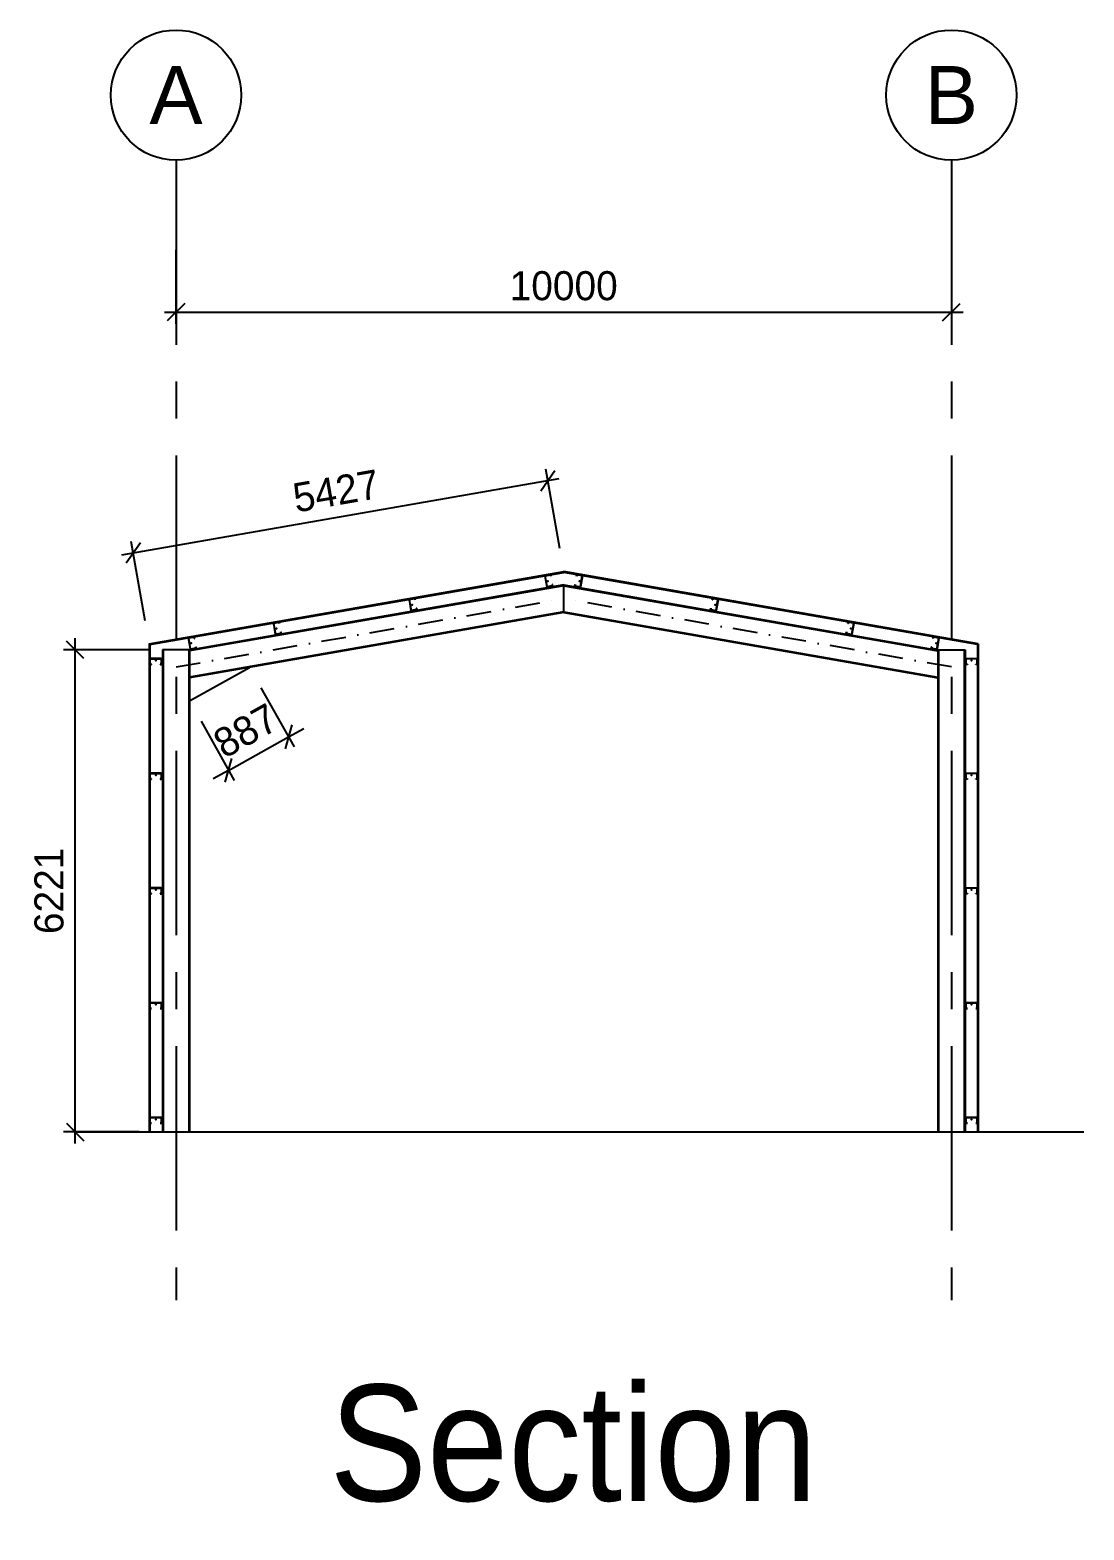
# Model space of a CAD drawing. Header units: millimetres. Extents: x 14826 to 891005, y -311366 to 56117.
# Drawn here: x 132947 to 146539, y -192425 to -173070 of the extents above; entities that cross this region are included whole.
import ezdxf
from ezdxf.enums import TextEntityAlignment as Align

# ---------------------------------------------------------------- set-up
doc = ezdxf.new("R2010")
doc.units = ezdxf.units.MM
doc.linetypes.add('CENTER', pattern=[50.8, 31.75, -6.35, 6.35, -6.35])
doc.linetypes.add('DASHDOT', pattern=[25.4, 12.7, -6.35, 0, -6.35])
for name, color, linetype in [('AFR-STEEL SECTIONS', 3, 'Continuous'), ('AUR-CENTRELINES', 6, 'DASHDOT'), ('AUR-DIMS', 7, 'Continuous'), ('AUR-GRID CIRC', 3, 'Continuous'), ('AUR-GRID TEXT', 2, 'Continuous'), ('AUR-GRIDS', 7, 'CENTER'), ('AUR-SECTIONS', 3, 'Continuous')]:
    doc.layers.add(name, color=color, linetype=linetype)
doc.layers.add('G-ANNO-TEXT', color=7, linetype='Continuous', lineweight=9)
doc.styles.add('Arial_4', font='arial.ttf', dxfattribs={"width": 0.9, "height": 700})
doc.styles.add('ArialN', font='ARIALN.TTF')
doc.dimstyles.new('1-150', dxfattribs={"dimscale": 150, "dimtxt": 2.5, "dimasz": 1.5, "dimexe": 1, "dimexo": 2, "dimgap": 1, "dimtad": 1, "dimdec": 0, "dimzin": 0, "dimdsep": 46, "dimtxsty": 'Standard', "dimblk": 'OBLIQUE', "dimcen": 0, "dimdle": 1, "dimclrd": 7, "dimclre": 7, "dimclrt": 3, "dimadec": 0, "dimazin": 0, "dimtfac": 1, "dimtdec": 0, "dimtix": 1, "dimtmove": 2, "dimatfit": 0, "dimfxl": 6.5, "dimfxlon": 1, "dimtolj": 1, "dimtzin": 0, "dimarcsym": 0})

# ---------------------------------------------------------------- blocks, each defined once
blk = doc.blocks.new('_Oblique')
at = {"color": 0, "linetype": 'ByBlock', "lineweight": -2}
blk.add_line((-0.5, -0.5), (0.5, 0.5), dxfattribs=at)
blk = doc.blocks.new('*D142')
at = {"layer": 'AUR-DIMS', "color": 7, "lineweight": -2, "ltscale": 75, "transparency": 16777216}
for p, q in [((134829, -175908), (134829, -176860)), ((144829, -176403), (144829, -176860)), ((134679, -176710), (144979, -176710))]:
    blk.add_line(p, q, dxfattribs=at)
at = {"layer": 'Defpoints', "color": 0, "ltscale": 75, "transparency": 16777216}
for p in [(134829, -175608), (144829, -176103), (144829, -176710)]:
    blk.add_point(p, dxfattribs=at)
at = {"layer": 'AUR-DIMS', "color": 7, "lineweight": -2, "ltscale": 75, "transparency": 16777216, "xscale": 225, "yscale": 225, "zscale": 225, "rotation": 180}
blk.add_blockref('_Oblique', (134829, -176710), dxfattribs=at)
at = {"layer": 'AUR-DIMS', "color": 7, "lineweight": -2, "ltscale": 75, "transparency": 16777216, "xscale": 225, "yscale": 225, "zscale": 225}
blk.add_blockref('_Oblique', (144829, -176710), dxfattribs=at)
at = {"layer": 'AUR-DIMS', "color": 3, "ltscale": 75, "transparency": 16777216, "insert": (139829, -176372), "char_height": 375, "attachment_point": 5}
blk.add_mtext('\\A1;10000', dxfattribs=at)
blk = doc.blocks.new('*D147')
at = {"layer": 'AUR-DIMS', "color": 7, "lineweight": -2, "ltscale": 75, "transparency": 16777216}
for p, q in [((133530, -187439), (133530, -180918)), ((134505, -181068), (133380, -181068)), ((134353, -187289), (133380, -187289))]:
    blk.add_line(p, q, dxfattribs=at)
at = {"layer": 'Defpoints', "color": 0, "ltscale": 75, "transparency": 16777216}
for p in [(133530, -181068), (134829, -181068), (134653, -187289)]:
    blk.add_point(p, dxfattribs=at)
at = {"layer": 'AUR-DIMS', "color": 7, "lineweight": -2, "ltscale": 75, "transparency": 16777216, "xscale": 225, "yscale": 225, "zscale": 225}
for p, rotation in [((133530, -181068), 90), ((133530, -187289), 270)]:
    blk.add_blockref('_Oblique', p, dxfattribs=dict(at, rotation=rotation))
at = {"layer": 'AUR-DIMS', "color": 3, "ltscale": 75, "transparency": 16777216, "insert": (133193, -184178), "char_height": 375, "attachment_point": 5, "rotation": 90}
blk.add_mtext('\\A1;6221', dxfattribs=at)
blk = doc.blocks.new('*D149')
at = {"layer": 'AUR-DIMS', "color": 7, "lineweight": -2, "ltscale": 75, "transparency": 16777216}
for p, q in [((135925, -181556), (136354, -182321)), ((135152, -181989), (135580, -182754)), ((136280, -182190), (136477, -182081)), ((135507, -182623), (136280, -182190)), ((135507, -182623), (135310, -182733))]:
    blk.add_line(p, q, dxfattribs=at)
at = {"layer": 'Defpoints', "color": 0, "ltscale": 75, "transparency": 16777216}
for p in [(135779, -181295), (135005, -181728), (136280, -182190)]:
    blk.add_point(p, dxfattribs=at)
at = {"layer": 'AUR-DIMS', "color": 7, "lineweight": -2, "ltscale": 75, "transparency": 16777216, "xscale": 225, "yscale": 225, "zscale": 225}
for p, rotation in [((136280, -182190), 209.2401243243842), ((135507, -182623), 29.24012432438418)]:
    blk.add_blockref('_Oblique', p, dxfattribs=dict(at, rotation=rotation))
at = {"layer": 'AUR-DIMS', "color": 3, "ltscale": 75, "transparency": 16777216, "insert": (135729, -182112), "char_height": 375, "attachment_point": 5, "rotation": 29.2401}
blk.add_mtext('\\A1;887', dxfattribs=at)
blk = doc.blocks.new('*D151')
at = {"layer": 'AUR-DIMS', "color": 7, "lineweight": -2, "ltscale": 75, "transparency": 16777216}
for p, q in [((139778, -179762), (139599, -178737)), ((134131, -179844), (139772, -178859)), ((134432, -180695), (134253, -179670))]:
    blk.add_line(p, q, dxfattribs=at)
at = {"layer": 'Defpoints', "color": 0, "ltscale": 75, "transparency": 16777216}
for p in [(139625, -178885), (139829, -180058), (134483, -180991)]:
    blk.add_point(p, dxfattribs=at)
at = {"layer": 'AUR-DIMS', "color": 7, "lineweight": -2, "ltscale": 75, "transparency": 16777216, "xscale": 225, "yscale": 225, "zscale": 225}
for p, rotation in [((139625, -178885), 9.901306340445359), ((134279, -179818), 189.9013063404454)]:
    blk.add_blockref('_Oblique', p, dxfattribs=dict(at, rotation=rotation))
at = {"layer": 'AUR-DIMS', "color": 3, "ltscale": 75, "transparency": 16777216, "insert": (136894, -179019), "char_height": 375, "attachment_point": 5, "rotation": 9.9013}
blk.add_mtext('\\A1;5427', dxfattribs=at)

msp = doc.modelspace()

# ---------------------------------------------------------------- linework, layer by layer
at = {"color": 1}
for p, q in [((134483.33623, -180990.88823), (139829.33698, -180057.73613)), ((134493.33623, -180999.29391), (139829.33698, -180067.88733)), ((145175.33773, -180990.88823), (139829.33698, -180057.73613)), ((145165.33773, -180999.29391), (139829.33698, -180067.88733)), ((134483.33623, -180990.88823), (134483.33623, -187288.90928)), ((134493.33623, -180999.29391), (134493.33623, -187288.90928)), ((145165.33773, -180999.29391), (145165.33773, -187288.90928)), ((145175.33773, -180990.88823), (145175.33773, -187288.90928)), ((135005.33698, -181727.68793), (135778.92064, -181294.63541))]:
    msp.add_line(p, q, dxfattribs=at)
at = {"layer": 'AFR-STEEL SECTIONS', "color": 3, "linetype": 'Continuous'}
for p, q in [((139588.00039, -180115.0886), (139612.07373, -180253.00405)), ((139614.04395, -180252.66014), (139589.97061, -180114.7447)), ((139656.09835, -180098.12638), (139592.06618, -180109.30329)), ((139592.41008, -180111.27351), (139656.44225, -180100.0966)), ((139659.91344, -180102.53608), (139662.49273, -180117.31273)), ((139664.46295, -180116.96883), (139661.88366, -180102.19217)), ((139662.49273, -180117.31273), (139664.46295, -180116.96883)), ((139994.21102, -180116.96883), (139996.79031, -180102.19217)), ((139996.18124, -180117.31273), (139994.21102, -180116.96883)), ((139998.76053, -180102.53608), (139996.18124, -180117.31273)), ((140066.26389, -180111.27351), (140002.23172, -180100.0966)), ((140002.57562, -180098.12638), (140066.60779, -180109.30329)), ((140044.63002, -180252.66014), (140068.70336, -180114.7447)), ((140070.67358, -180115.0886), (140046.60024, -180253.00405)), ((139829.33698, -180230.30726), (135005.33698, -181072.34337)), ((139829.33698, -180240.15392), (135005.33698, -181082.19004)), ((139681.54731, -180243.92271), (139617.51513, -180255.09962)), ((139617.85904, -180257.06984), (139681.89121, -180245.89293)), ((139683.37771, -180225.33096), (139681.40749, -180225.67487)), ((139681.40749, -180225.67487), (139683.98678, -180240.45152)), ((139685.957, -180240.10762), (139683.37771, -180225.33096)), ((139829.33698, -180230.30726), (144653.33698, -181072.34337)), ((139829.33698, -180587.62943), (139829.33698, -180230.30726)), ((139829.33698, -180240.15392), (144653.33698, -181082.19004)), ((139972.71697, -180240.10762), (139975.29625, -180225.33096)), ((139977.26647, -180225.67487), (139974.68719, -180240.45152)), ((139975.29625, -180225.33096), (139977.26647, -180225.67487)), ((140040.81493, -180257.06984), (139976.78276, -180245.89293)), ((139977.12666, -180243.92271), (140041.15883, -180255.09962)), ((139829.33698, -180577.78276), (135005.33698, -181419.81888)), ((137837.9337, -180420.56525), (137862.00704, -180558.4807)), ((137863.97726, -180558.13679), (137839.90392, -180420.22135)), ((137906.03166, -180403.60303), (137841.99949, -180414.77994)), ((137842.3434, -180416.75016), (137906.37557, -180405.57325)), ((137931.48062, -180549.39936), (137867.44845, -180560.57627)), ((137867.79235, -180562.54649), (137931.82452, -180551.36958)), ((137909.84675, -180408.01273), (137912.42604, -180422.78938)), ((137914.39626, -180422.44548), (137911.81698, -180407.66882)), ((137912.42604, -180422.78938), (137914.39626, -180422.44548)), ((137933.31103, -180530.80761), (137931.34081, -180531.15152)), ((137931.34081, -180531.15152), (137933.92009, -180545.92817)), ((137935.89031, -180545.58427), (137933.31103, -180530.80761)), ((139829.33698, -180577.78276), (144653.33698, -181419.81888)), ((141722.78365, -180545.58427), (141725.36294, -180530.80761)), ((141727.33316, -180531.15152), (141724.75387, -180545.92817)), ((141725.36294, -180530.80761), (141727.33316, -180531.15152)), ((141790.88161, -180562.54649), (141726.84944, -180551.36958)), ((141727.19335, -180549.39936), (141791.22552, -180560.57627)), ((141744.27771, -180422.44548), (141746.85699, -180407.66882)), ((141746.24793, -180422.78938), (141744.27771, -180422.44548)), ((141748.82721, -180408.01273), (141746.24793, -180422.78938)), ((141816.33057, -180416.75016), (141752.2984, -180405.57325)), ((141752.64231, -180403.60303), (141816.67448, -180414.77994)), ((141794.69671, -180558.13679), (141818.77005, -180420.22135)), ((141820.74027, -180420.56525), (141796.66693, -180558.4807)), ((139829.33698, -180587.62943), (135005.33698, -181429.66554)), ((136087.64767, -180726.08019), (136111.72101, -180863.99563)), ((136113.69123, -180863.65173), (136089.61789, -180725.73628)), ((136155.74563, -180709.11797), (136091.71346, -180720.29487)), ((136092.05737, -180722.26509), (136156.08954, -180711.08819)), ((136159.56072, -180713.52766), (136162.14001, -180728.30432)), ((136164.11023, -180727.96041), (136161.53095, -180713.18376)), ((136162.14001, -180728.30432), (136164.11023, -180727.96041)), ((139829.33698, -180587.62943), (144653.33698, -181429.66554)), ((143494.56374, -180727.96041), (143497.14302, -180713.18376)), ((143496.53396, -180728.30432), (143494.56374, -180727.96041)), ((143499.11324, -180713.52766), (143496.53396, -180728.30432)), ((143566.6166, -180722.26509), (143502.58443, -180711.08819)), ((143502.92834, -180709.11797), (143566.96051, -180720.29487)), ((143544.98274, -180863.65173), (143569.05608, -180725.73628)), ((143571.0263, -180726.08019), (143546.95296, -180863.99563)), ((134989.98481, -180917.67881), (135014.05815, -181055.59426)), ((135016.02837, -181055.25035), (134991.95503, -180917.33491)), ((135058.08277, -180900.71659), (134994.0506, -180911.8935)), ((134994.3945, -180913.86372), (135058.42667, -180902.68681)), ((135061.89786, -180905.12629), (135064.47715, -180919.90294)), ((135066.44737, -180919.55904), (135063.86808, -180904.78238)), ((135064.47715, -180919.90294), (135066.44737, -180919.55904)), ((136181.19459, -180854.91429), (136117.16242, -180866.0912)), ((136117.50632, -180868.06142), (136181.53849, -180856.88452)), ((136183.025, -180836.32255), (136181.05478, -180836.66645)), ((136181.05478, -180836.66645), (136183.63406, -180851.44311)), ((136185.60428, -180851.0992), (136183.025, -180836.32255)), ((143473.06968, -180851.0992), (143475.64897, -180836.32255)), ((143477.61919, -180836.66645), (143475.0399, -180851.44311)), ((143475.64897, -180836.32255), (143477.61919, -180836.66645)), ((143541.16764, -180868.06142), (143477.13547, -180856.88452)), ((143477.47938, -180854.91429), (143541.51155, -180866.0912)), ((144592.2266, -180919.55904), (144594.80589, -180904.78238)), ((144594.19682, -180919.90294), (144592.2266, -180919.55904)), ((144596.77611, -180905.12629), (144594.19682, -180919.90294)), ((144664.27947, -180913.86372), (144600.2473, -180902.68681)), ((144600.5912, -180900.71659), (144664.62337, -180911.8935)), ((144642.6456, -181055.25035), (144666.71894, -180917.33491)), ((144668.68916, -180917.67881), (144644.61582, -181055.59426)), ((134653.33698, -181067.90315), (134653.33698, -187288.90928)), ((135005.33698, -181067.90315), (134653.33698, -181067.90315)), ((134663.03698, -181067.90315), (134663.03698, -187288.90928)), ((134995.63698, -181067.90315), (134995.63698, -187288.90928)), ((135005.33698, -181067.90315), (135005.33698, -187288.90928)), ((135083.53173, -181046.51292), (135019.49955, -181057.68983)), ((135019.84346, -181059.66005), (135083.87563, -181048.48314)), ((135085.36213, -181027.92117), (135083.39191, -181028.26508)), ((135083.39191, -181028.26508), (135085.9712, -181043.04173)), ((135087.94142, -181042.69783), (135085.36213, -181027.92117)), ((144570.73255, -181042.69783), (144573.31183, -181027.92117)), ((144575.28205, -181028.26508), (144572.70277, -181043.04173)), ((144573.31183, -181027.92117), (144575.28205, -181028.26508)), ((144638.83051, -181059.66005), (144574.79834, -181048.48314)), ((144575.14224, -181046.51292), (144639.17441, -181057.68983)), ((144653.33698, -181067.90315), (144653.33698, -187288.90928)), ((144653.33698, -181067.90315), (145005.33698, -181067.90315)), ((144663.03698, -181067.90315), (144663.03698, -187288.90928)), ((144995.63698, -181067.90315), (144995.63698, -187288.90928)), ((145005.33698, -181067.90315), (145005.33698, -187288.90928)), ((134493.33623, -181185.40298), (134493.33623, -181250.40331)), ((134495.33624, -181250.40331), (134495.33624, -181185.40298)), ((134638.33696, -181180.40296), (134498.33626, -181180.40296)), ((134498.33626, -181182.40297), (134638.33696, -181182.40297)), ((134513.33633, -181253.40332), (134498.33626, -181253.40332)), ((134498.33626, -181255.40333), (134513.33633, -181255.40333)), ((134513.33633, -181255.40333), (134513.33633, -181253.40332)), ((134638.33696, -181253.40332), (134623.33688, -181253.40332)), ((134623.33688, -181253.40332), (134623.33688, -181255.40333)), ((134623.33688, -181255.40333), (134638.33696, -181255.40333)), ((134641.33697, -181185.40298), (134641.33697, -181250.40331)), ((134643.33698, -181250.40331), (134643.33698, -181185.40298)), ((145015.33698, -181250.40331), (145015.33698, -181185.40298)), ((145017.33699, -181185.40298), (145017.33699, -181250.40331)), ((145020.33701, -181180.40296), (145160.33771, -181180.40296)), ((145160.33771, -181182.40297), (145020.33701, -181182.40297)), ((145020.33701, -181253.40332), (145035.33708, -181253.40332)), ((145035.33708, -181255.40333), (145020.33701, -181255.40333)), ((145035.33708, -181253.40332), (145035.33708, -181255.40333)), ((145145.33763, -181255.40333), (145145.33763, -181253.40332)), ((145145.33763, -181253.40332), (145160.33771, -181253.40332)), ((145160.33771, -181255.40333), (145145.33763, -181255.40333)), ((145163.33772, -181250.40331), (145163.33772, -181185.40298)), ((145165.33773, -181185.40298), (145165.33773, -181250.40331)), ((134493.33623, -182665.65498), (134493.33623, -182730.65531)), ((134495.33624, -182730.65531), (134495.33624, -182665.65498)), ((134638.33696, -182660.65496), (134498.33626, -182660.65496)), ((134498.33626, -182662.65497), (134638.33696, -182662.65497)), ((134641.33697, -182665.65498), (134641.33697, -182730.65531)), ((134643.33698, -182730.65531), (134643.33698, -182665.65498)), ((145015.33698, -182730.65531), (145015.33698, -182665.65498)), ((145017.33699, -182665.65498), (145017.33699, -182730.65531)), ((145020.33701, -182660.65496), (145160.33771, -182660.65496)), ((145160.33771, -182662.65497), (145020.33701, -182662.65497)), ((145163.33772, -182730.65531), (145163.33772, -182665.65498)), ((145165.33773, -182665.65498), (145165.33773, -182730.65531)), ((134513.33633, -182733.65532), (134498.33626, -182733.65532)), ((134498.33626, -182735.65533), (134513.33633, -182735.65533)), ((134513.33633, -182735.65533), (134513.33633, -182733.65532)), ((134638.33696, -182733.65532), (134623.33688, -182733.65532)), ((134623.33688, -182733.65532), (134623.33688, -182735.65533)), ((134623.33688, -182735.65533), (134638.33696, -182735.65533)), ((145020.33701, -182733.65532), (145035.33708, -182733.65532)), ((145035.33708, -182735.65533), (145020.33701, -182735.65533)), ((145035.33708, -182733.65532), (145035.33708, -182735.65533)), ((145145.33763, -182735.65533), (145145.33763, -182733.65532)), ((145145.33763, -182733.65532), (145160.33771, -182733.65532)), ((145160.33771, -182735.65533), (145145.33763, -182735.65533)), ((134493.33623, -184145.90698), (134493.33623, -184210.90731)), ((134495.33624, -184210.90731), (134495.33624, -184145.90698)), ((134638.33696, -184140.90696), (134498.33626, -184140.90696)), ((134498.33626, -184142.90697), (134638.33696, -184142.90697)), ((134513.33633, -184213.90732), (134498.33626, -184213.90732)), ((134498.33626, -184215.90733), (134513.33633, -184215.90733)), ((134513.33633, -184215.90733), (134513.33633, -184213.90732)), ((134638.33696, -184213.90732), (134623.33688, -184213.90732)), ((134623.33688, -184213.90732), (134623.33688, -184215.90733)), ((134623.33688, -184215.90733), (134638.33696, -184215.90733)), ((134641.33697, -184145.90698), (134641.33697, -184210.90731)), ((134643.33698, -184210.90731), (134643.33698, -184145.90698)), ((145015.33698, -184210.90731), (145015.33698, -184145.90698)), ((145017.33699, -184145.90698), (145017.33699, -184210.90731)), ((145020.33701, -184140.90696), (145160.33771, -184140.90696)), ((145160.33771, -184142.90697), (145020.33701, -184142.90697)), ((145020.33701, -184213.90732), (145035.33708, -184213.90732)), ((145035.33708, -184215.90733), (145020.33701, -184215.90733)), ((145035.33708, -184213.90732), (145035.33708, -184215.90733)), ((145145.33763, -184215.90733), (145145.33763, -184213.90732)), ((145145.33763, -184213.90732), (145160.33771, -184213.90732)), ((145160.33771, -184215.90733), (145145.33763, -184215.90733)), ((145163.33772, -184210.90731), (145163.33772, -184145.90698)), ((145165.33773, -184145.90698), (145165.33773, -184210.90731)), ((134493.33623, -185626.15898), (134493.33623, -185691.15931)), ((134495.33624, -185691.15931), (134495.33624, -185626.15898)), ((134638.33696, -185621.15896), (134498.33626, -185621.15896)), ((134498.33626, -185623.15897), (134638.33696, -185623.15897)), ((134513.33633, -185694.15932), (134498.33626, -185694.15932)), ((134498.33626, -185696.15933), (134513.33633, -185696.15933)), ((134513.33633, -185696.15933), (134513.33633, -185694.15932)), ((134638.33696, -185694.15932), (134623.33688, -185694.15932)), ((134623.33688, -185694.15932), (134623.33688, -185696.15933)), ((134623.33688, -185696.15933), (134638.33696, -185696.15933)), ((134641.33697, -185626.15898), (134641.33697, -185691.15931)), ((134643.33698, -185691.15931), (134643.33698, -185626.15898)), ((145015.33698, -185691.15931), (145015.33698, -185626.15898)), ((145017.33699, -185626.15898), (145017.33699, -185691.15931)), ((145020.33701, -185621.15896), (145160.33771, -185621.15896)), ((145160.33771, -185623.15897), (145020.33701, -185623.15897)), ((145020.33701, -185694.15932), (145035.33708, -185694.15932)), ((145035.33708, -185696.15933), (145020.33701, -185696.15933)), ((145035.33708, -185694.15932), (145035.33708, -185696.15933)), ((145145.33763, -185696.15933), (145145.33763, -185694.15932)), ((145145.33763, -185694.15932), (145160.33771, -185694.15932)), ((145160.33771, -185696.15933), (145145.33763, -185696.15933)), ((145163.33772, -185691.15931), (145163.33772, -185626.15898)), ((145165.33773, -185626.15898), (145165.33773, -185691.15931)), ((134493.33623, -187106.40911), (134493.33623, -187171.40944)), ((134495.33624, -187171.40944), (134495.33624, -187106.40911)), ((134638.33696, -187101.40909), (134498.33626, -187101.40909)), ((134498.33626, -187103.4091), (134638.33696, -187103.4091)), ((134641.33697, -187106.40911), (134641.33697, -187171.40944)), ((134643.33698, -187171.40944), (134643.33698, -187106.40911)), ((145015.33698, -187171.40944), (145015.33698, -187106.40911)), ((145017.33699, -187106.40911), (145017.33699, -187171.40944)), ((145020.33701, -187101.40909), (145160.33771, -187101.40909)), ((145160.33771, -187103.4091), (145020.33701, -187103.4091)), ((145163.33772, -187171.40944), (145163.33772, -187106.40911)), ((145165.33773, -187106.40911), (145165.33773, -187171.40944)), ((134513.33633, -187174.40945), (134498.33626, -187174.40945)), ((134498.33626, -187176.40946), (134513.33633, -187176.40946)), ((134513.33633, -187176.40946), (134513.33633, -187174.40945)), ((134638.33696, -187174.40945), (134623.33688, -187174.40945)), ((134623.33688, -187174.40945), (134623.33688, -187176.40946)), ((134623.33688, -187176.40946), (134638.33696, -187176.40946)), ((145020.33701, -187174.40945), (145035.33708, -187174.40945)), ((145035.33708, -187176.40946), (145020.33701, -187176.40946)), ((145035.33708, -187174.40945), (145035.33708, -187176.40946)), ((145145.33763, -187176.40946), (145145.33763, -187174.40945)), ((145145.33763, -187174.40945), (145160.33771, -187174.40945)), ((145160.33771, -187176.40946), (145145.33763, -187176.40946))]:
    msp.add_line(p, q, dxfattribs=at)
for centre, radius, start, end in [((139592.92594, -180114.22884), 5.00002, 99.90130634, 189.90130634), ((139592.92594, -180114.22884), 3.00001, 99.90130634, 189.90130634), ((139656.95811, -180103.05193), 5.00002, 9.90130634, 99.90130634), ((139656.95811, -180103.05193), 3.00001, 9.90130634, 99.90130634), ((140001.71586, -180103.05193), 5.00002, 80.098693661, 170.09869366), ((140001.71586, -180103.05193), 3.00001, 80.098693661, 170.09869366), ((140065.74803, -180114.22884), 3.00001, 350.09869366, 80.098693661), ((140065.74803, -180114.22884), 5.00002, 350.09869366, 80.098693661), ((139616.99928, -180252.14429), 5.00002, 189.90130634, 279.90130634), ((139616.99928, -180252.14429), 3.00001, 189.90130634, 279.90130634), ((139681.03145, -180240.96738), 3.00001, 279.90130634, 9.90130634), ((139681.03145, -180240.96738), 5.00002, 279.90130634, 9.90130634), ((139977.64252, -180240.96738), 5.00002, 170.09869366, 260.098693661), ((139977.64252, -180240.96738), 3.00001, 170.09869366, 260.098693661), ((140041.67469, -180252.14429), 5.00002, 260.098693661, 350.09869366), ((140041.67469, -180252.14429), 3.00001, 260.098693661, 350.09869366), ((137842.85925, -180419.70549), 5.00002, 99.90130634, 189.90130634), ((137842.85925, -180419.70549), 3.00001, 99.90130634, 189.90130634), ((137866.93259, -180557.62094), 5.00002, 189.90130634, 279.90130634), ((137866.93259, -180557.62094), 3.00001, 189.90130634, 279.90130634), ((137906.89142, -180408.52858), 5.00002, 9.90130634, 99.90130634), ((137906.89142, -180408.52858), 3.00001, 9.90130634, 99.90130634), ((137930.96476, -180546.44403), 3.00001, 279.90130634, 9.90130634), ((137930.96476, -180546.44403), 5.00002, 279.90130634, 9.90130634), ((141727.70921, -180546.44403), 5.00002, 170.09869366, 260.098693661), ((141727.70921, -180546.44403), 3.00001, 170.09869366, 260.098693661), ((141751.78254, -180408.52858), 5.00002, 80.098693661, 170.09869366), ((141751.78254, -180408.52858), 3.00001, 80.098693661, 170.09869366), ((141791.74138, -180557.62094), 5.00002, 260.098693661, 350.09869366), ((141791.74138, -180557.62094), 3.00001, 260.098693661, 350.09869366), ((141815.81472, -180419.70549), 3.00001, 350.09869366, 80.098693661), ((141815.81472, -180419.70549), 5.00002, 350.09869366, 80.098693661), ((136092.57322, -180725.22043), 5.00002, 99.90130634, 189.90130634), ((136092.57322, -180725.22043), 3.00001, 99.90130634, 189.90130634), ((136156.60539, -180714.04352), 5.00002, 9.90130634, 99.90130634), ((136156.60539, -180714.04352), 3.00001, 9.90130634, 99.90130634), ((143502.06857, -180714.04352), 5.00002, 80.098693661, 170.09869366), ((143502.06857, -180714.04352), 3.00001, 80.098693661, 170.09869366), ((143566.10075, -180725.22043), 3.00001, 350.09869366, 80.098693661), ((143566.10075, -180725.22043), 5.00002, 350.09869366, 80.098693661), ((134994.91036, -180916.81905), 5.00002, 99.90130634, 189.90130634), ((134994.91036, -180916.81905), 3.00001, 99.90130634, 189.90130634), ((135058.94253, -180905.64214), 5.00002, 9.90130634, 99.90130634), ((135058.94253, -180905.64214), 3.00001, 9.90130634, 99.90130634), ((136116.64656, -180863.13587), 5.00002, 189.90130634, 279.90130634), ((136116.64656, -180863.13587), 3.00001, 189.90130634, 279.90130634), ((136180.67873, -180851.95896), 3.00001, 279.90130634, 9.90130634), ((136180.67873, -180851.95896), 5.00002, 279.90130634, 9.90130634), ((143477.99524, -180851.95896), 5.00002, 170.09869366, 260.098693661), ((143477.99524, -180851.95896), 3.00001, 170.09869366, 260.098693661), ((143542.02741, -180863.13587), 5.00002, 260.098693661, 350.09869366), ((143542.02741, -180863.13587), 3.00001, 260.098693661, 350.09869366), ((144599.73144, -180905.64214), 5.00002, 80.098693661, 170.09869366), ((144599.73144, -180905.64214), 3.00001, 80.098693661, 170.09869366), ((144663.76361, -180916.81905), 3.00001, 350.09869366, 80.098693661), ((144663.76361, -180916.81905), 5.00002, 350.09869366, 80.098693661), ((135018.9837, -181054.7345), 5.00002, 189.90130634, 279.90130634), ((135018.9837, -181054.7345), 3.00001, 189.90130634, 279.90130634), ((135083.01587, -181043.55759), 3.00001, 279.90130634, 9.90130634), ((135083.01587, -181043.55759), 5.00002, 279.90130634, 9.90130634), ((144575.6581, -181043.55759), 5.00002, 170.09869366, 260.098693661), ((144575.6581, -181043.55759), 3.00001, 170.09869366, 260.098693661), ((144639.69027, -181054.7345), 5.00002, 260.098693661, 350.09869366), ((144639.69027, -181054.7345), 3.00001, 260.098693661, 350.09869366), ((134498.33626, -181185.40298), 5.00002, 90, 180), ((134498.33626, -181250.40331), 5.00002, 180, 270), ((134498.33626, -181185.40298), 3.00001, 90, 180), ((134498.33626, -181250.40331), 3.00001, 180, 270), ((134638.33696, -181185.40298), 5.00002, 0, 90), ((134638.33696, -181185.40298), 3.00001, 0, 90), ((134638.33696, -181250.40331), 3.00001, 270, 0), ((134638.33696, -181250.40331), 5.00002, 270, 0), ((145020.33701, -181185.40298), 5.00002, 90, 180), ((145020.33701, -181250.40331), 5.00002, 180, 270), ((145020.33701, -181185.40298), 3.00001, 90, 180), ((145020.33701, -181250.40331), 3.00001, 180, 270), ((145160.33771, -181185.40298), 5.00002, 0, 90), ((145160.33771, -181185.40298), 3.00001, 0, 90), ((145160.33771, -181250.40331), 3.00001, 270, 0), ((145160.33771, -181250.40331), 5.00002, 270, 0), ((134498.33626, -182665.65498), 5.00002, 90, 180), ((134498.33626, -182665.65498), 3.00001, 90, 180), ((134638.33696, -182665.65498), 5.00002, 0, 90), ((134638.33696, -182665.65498), 3.00001, 0, 90), ((145020.33701, -182665.65498), 5.00002, 90, 180), ((145020.33701, -182665.65498), 3.00001, 90, 180), ((145160.33771, -182665.65498), 5.00002, 0, 90), ((145160.33771, -182665.65498), 3.00001, 0, 90), ((134498.33626, -182730.65531), 5.00002, 180, 270), ((134498.33626, -182730.65531), 3.00001, 180, 270), ((134638.33696, -182730.65531), 3.00001, 270, 0), ((134638.33696, -182730.65531), 5.00002, 270, 0), ((145020.33701, -182730.65531), 5.00002, 180, 270), ((145020.33701, -182730.65531), 3.00001, 180, 270), ((145160.33771, -182730.65531), 3.00001, 270, 0), ((145160.33771, -182730.65531), 5.00002, 270, 0), ((134498.33626, -184145.90698), 5.00002, 90, 180), ((134498.33626, -184210.90731), 5.00002, 180, 270), ((134498.33626, -184145.90698), 3.00001, 90, 180), ((134498.33626, -184210.90731), 3.00001, 180, 270), ((134638.33696, -184145.90698), 5.00002, 0, 90), ((134638.33696, -184145.90698), 3.00001, 0, 90), ((134638.33696, -184210.90731), 3.00001, 270, 0), ((134638.33696, -184210.90731), 5.00002, 270, 0), ((145020.33701, -184145.90698), 5.00002, 90, 180), ((145020.33701, -184210.90731), 5.00002, 180, 270), ((145020.33701, -184145.90698), 3.00001, 90, 180), ((145020.33701, -184210.90731), 3.00001, 180, 270), ((145160.33771, -184145.90698), 5.00002, 0, 90), ((145160.33771, -184145.90698), 3.00001, 0, 90), ((145160.33771, -184210.90731), 3.00001, 270, 0), ((145160.33771, -184210.90731), 5.00002, 270, 0), ((134498.33626, -185626.15898), 5.00002, 90, 180), ((134498.33626, -185691.15931), 5.00002, 180, 270), ((134498.33626, -185626.15898), 3.00001, 90, 180), ((134498.33626, -185691.15931), 3.00001, 180, 270), ((134638.33696, -185626.15898), 5.00002, 0, 90), ((134638.33696, -185626.15898), 3.00001, 0, 90), ((134638.33696, -185691.15931), 3.00001, 270, 0), ((134638.33696, -185691.15931), 5.00002, 270, 0), ((145020.33701, -185626.15898), 5.00002, 90, 180), ((145020.33701, -185691.15931), 5.00002, 180, 270), ((145020.33701, -185626.15898), 3.00001, 90, 180), ((145020.33701, -185691.15931), 3.00001, 180, 270), ((145160.33771, -185626.15898), 5.00002, 0, 90), ((145160.33771, -185626.15898), 3.00001, 0, 90), ((145160.33771, -185691.15931), 3.00001, 270, 0), ((145160.33771, -185691.15931), 5.00002, 270, 0), ((134498.33626, -187106.40911), 5.00002, 90, 180), ((134498.33626, -187106.40911), 3.00001, 90, 180), ((134638.33696, -187106.40911), 5.00002, 0, 90), ((134638.33696, -187106.40911), 3.00001, 0, 90), ((145020.33701, -187106.40911), 5.00002, 90, 180), ((145020.33701, -187106.40911), 3.00001, 90, 180), ((145160.33771, -187106.40911), 5.00002, 0, 90), ((145160.33771, -187106.40911), 3.00001, 0, 90), ((134498.33626, -187171.40944), 5.00002, 180, 270), ((134498.33626, -187171.40944), 3.00001, 180, 270), ((134638.33696, -187171.40944), 3.00001, 270, 0), ((134638.33696, -187171.40944), 5.00002, 270, 0), ((145020.33701, -187171.40944), 5.00002, 180, 270), ((145020.33701, -187171.40944), 3.00001, 180, 270), ((145160.33771, -187171.40944), 3.00001, 270, 0), ((145160.33771, -187171.40944), 5.00002, 270, 0)]:
    msp.add_arc(centre, radius, start, end, dxfattribs=at)
at = {"layer": 'AFR-STEEL SECTIONS', "color": 1, "linetype": 'Continuous'}
for p in [(139624.86184, -180179.71313), (140033.81213, -180179.71313), (137874.79515, -180485.18977), (141783.87882, -180485.18977), (136124.50912, -180790.70471), (143534.16485, -180790.70471), (135026.84626, -180982.30334), (144631.82771, -180982.30334), (134568.33661, -181205.60309), (145090.33736, -181205.60309), (134568.33661, -182685.85509), (145090.33736, -182685.85509), (134568.33661, -184166.10709), (145090.33736, -184166.10709), (134568.33661, -185646.35909), (145090.33736, -185646.35909), (134568.33661, -187126.60921), (145090.33736, -187126.60921)]:
    msp.add_point(p, dxfattribs=at)
at = {"layer": 'AUR-CENTRELINES', "ltscale": 25}
for p in [(134829.33698, -181288.90928), (144829.33698, -181288.90928)]:
    msp.add_line(p, (139829.33698, -180407.27437), dxfattribs=at)
at = {"layer": 'AUR-GRID CIRC'}
for centre in [(134829.33698, -173909.82098, -4741.53384), (144829.33698, -173909.82098, -4741.53384)]:
    msp.add_circle(centre, 840, dxfattribs=at)
at = {"layer": 'AUR-GRIDS', "ltscale": 75}
for p, q in [((134829.33698, -174749.82098), (134829.33698, -189461.23048)), ((144829.33698, -174749.82098), (144829.33698, -189461.23048))]:
    msp.add_line(p, q, dxfattribs=at)
at = {"layer": 'AUR-SECTIONS', "color": 2, "ltscale": 75}
msp.add_line((133551.92848, -187288.90928), (146539.07829, -187288.90928), dxfattribs=at)

# ---------------------------------------------------------------- texts
at = {"layer": 'AUR-GRID TEXT', "color": 7, "style": 'ArialN', "width": 1.2}
for s, p in [('A', (134829.33698, -173909.82098, -4741.53384)), ('B', (144829.33698, -173909.82098, -4741.53384))]:
    msp.add_text(s, height=750, dxfattribs=at).set_placement(p, align=Align.MIDDLE_CENTER)
at = {"layer": 'G-ANNO-TEXT', "insert": (136808.19585, -190550.00757), "char_height": 1500, "width": 5994.7254604, "attachment_point": 1, "style": 'Arial_4', "bg_fill": 3, "box_fill_scale": 1.25, "bg_fill_color": 256, "bg_fill_true_color": 13158600, "bg_fill_transparency": 0}
msp.add_mtext('Section', dxfattribs=at)

# ---------------------------------------------------------------- dimensions: what is measured, and where the dimension line sits
at = {"layer": 'AUR-DIMS', "ltscale": 75}
dim = msp.add_linear_dim(base=(144829.33698, -176709.66481), p1=(134829.33698, -175608.4715), p2=(144829.33698, -176103.22484), dimstyle='1-150', dxfattribs=at)
dim.commit()
dim.dimension.update_dxf_attribs({"geometry": '*D142', "text_midpoint": (139829.33698, -176372.16481)})
for p1, p2, distance, picture, middle in [((134483.33623, -180990.88823), (139829.33698, -180057.73613), 1190.40408, '*D151', (136893.61112, -179019.16561)), ((135005.33698, -181727.68793), (135778.92064, -181294.63541), -1026.59572, '*D149', (135728.73198, -182112.45296))]:
    dim = msp.add_aligned_dim(p1=p1, p2=p2, distance=distance, dimstyle='1-150', dxfattribs=at)
    dim.commit()
    dim.dimension.update_dxf_attribs({"geometry": picture, "text_midpoint": middle})
dim = msp.add_linear_dim(base=(133530.14791, -181067.90315), p1=(134653.33698, -187288.90928), p2=(134829.33698, -181067.90315), angle=90, dimstyle='1-150', dxfattribs=at)
dim.commit()
dim.dimension.update_dxf_attribs({"geometry": '*D147', "text_midpoint": (133192.64791, -184178.40621)})

doc.saveas('drawing.dxf')
